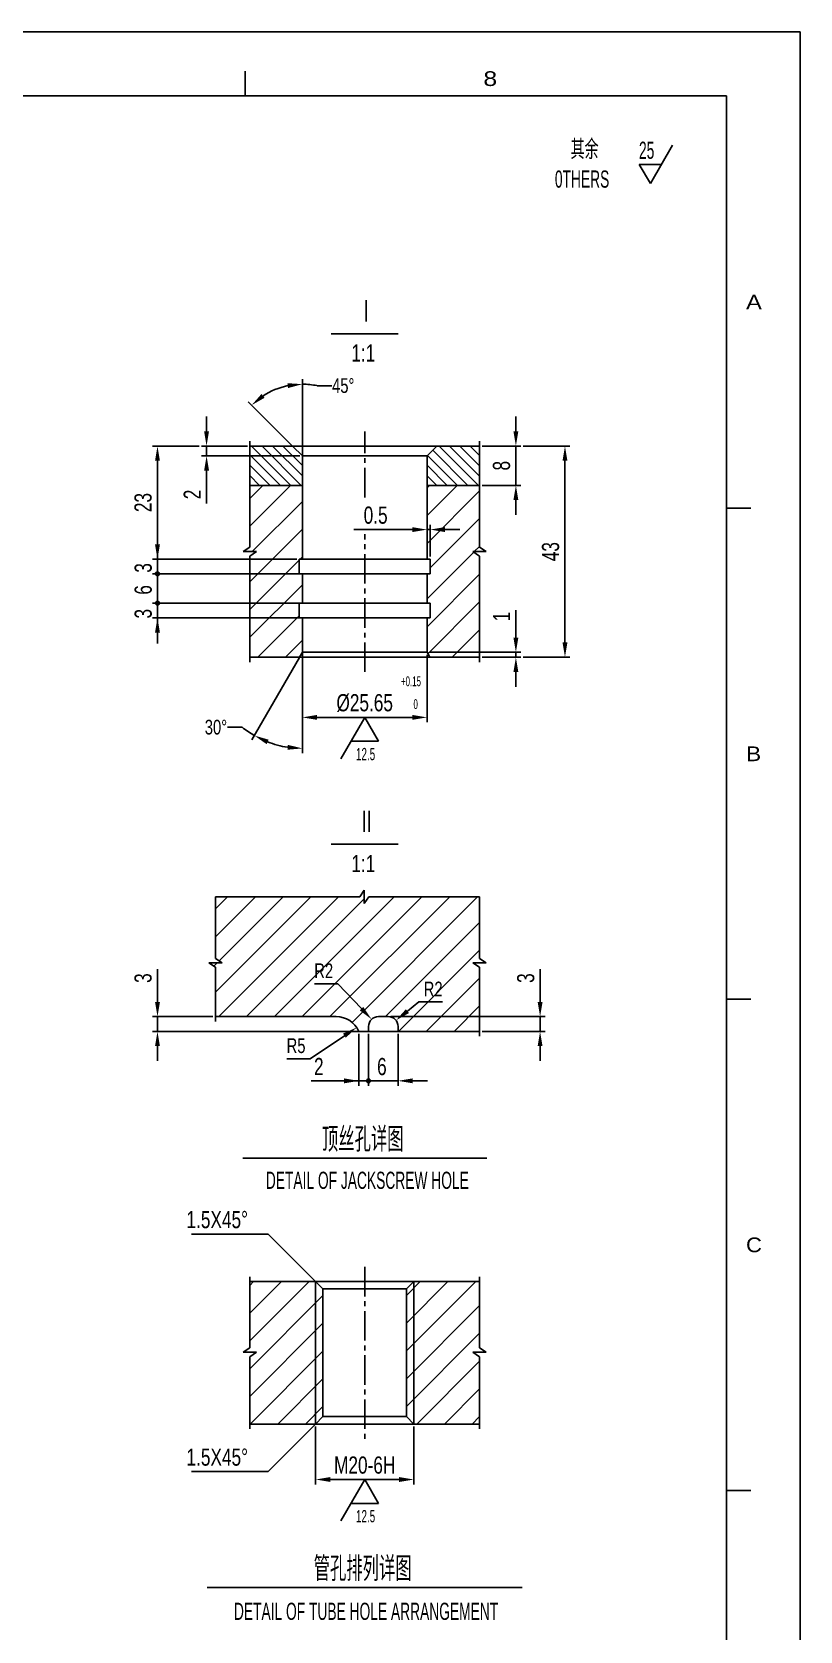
# Model space of a CAD drawing. Extents: x 0 to 840, y 0 to 594.
# Drawn here: x 683.5 to 840, y 268.4 to 594 of the extents above; entities that cross this region are included whole.
import ezdxf
from ezdxf.enums import TextEntityAlignment as Align

# ---------------------------------------------------------------- set-up
doc = ezdxf.new("R2010")
doc.units = 0
doc.header["$LTSCALE"] = 8
doc.linetypes.add('CENTER2', pattern=[1.125, 0.75, -0.125, 0.125, -0.125])
doc.layers.get('0').update_dxf_attribs({"color": 2, "linetype": 'CONTINUOUS'})
doc.layers.get('DEFPOINTS').update_dxf_attribs({"linetype": 'CONTINUOUS'})
for name, color, linetype in [('3', 3, 'CENTER2'), ('OT', 1, 'CONTINUOUS'), ('TEXT', 7, 'CONTINUOUS'), ('X4600A1$0$BORDER', 7, 'CONTINUOUS')]:
    doc.layers.add(name, color=color, linetype=linetype)
doc.styles.get("Standard").update_dxf_attribs({"font": 'JDECSTD', "width": 0.75, "bigfont": 'HZDX'})
doc.styles.add('X4600A1$0$STANDARD', font='AUCAD', dxfattribs={"width": 0.8})
doc.dimstyles.new('STANDARD$0', dxfattribs={"dimscale": 0, "dimtxt": 3.5, "dimasz": 3, "dimexe": 1, "dimexo": 0.5, "dimgap": 1, "dimtad": 1, "dimdsep": 46, "dimtxsty": 'Standard', "dimcen": 0, "dimclrd": 7, "dimclre": 7, "dimclrt": 7, "dimadec": 0, "dimazin": 0, "dimtfac": 0.714286, "dimtmove": 0, "dimatfit": 3, "dimfxl": 0, "dimtolj": 1, "dimarcsym": 0})
doc.dimstyles.new('STANDARD$2', dxfattribs={"dimscale": 0, "dimtxt": 3, "dimasz": 3, "dimexe": 1, "dimexo": 0.0625, "dimgap": 0.09, "dimtad": 0, "dimtih": 1, "dimtoh": 1, "dimzin": 0, "dimdsep": 46, "dimtxsty": 'Standard', "dimcen": 0.09, "dimclrt": 7, "dimazin": 0, "dimtfac": 1, "dimtofl": 0, "dimtmove": 0, "dimatfit": 3, "dimfxl": 0, "dimtolj": 1, "dimarcsym": 0})
doc.dimstyles.new('STANDARD$4', dxfattribs={"dimscale": 0, "dimtxt": 3, "dimasz": 3, "dimexe": 1, "dimexo": 0.5, "dimgap": 1, "dimtad": 1, "dimtoh": 1, "dimdsep": 46, "dimtxsty": 'Standard', "dimcen": 0, "dimclrd": 7, "dimclre": 7, "dimclrt": 7, "dimadec": 0, "dimazin": 0, "dimtfac": 0.714286, "dimtofl": 0, "dimtmove": 1, "dimatfit": 0, "dimfxl": 0, "dimtolj": 1, "dimarcsym": 0})

# ---------------------------------------------------------------- blocks, each defined once
blk = doc.blocks.new('*D40')
at = {"layer": 'DEFPOINTS', "color": 0}
for p in [(709.11, 393.47), (720.92, 393.47), (752.12, 390.47)]:
    blk.add_point(p, dxfattribs=at)
at = {"layer": 'TEXT', "color": 7, "lineweight": -2}
for p, q in [((709.11, 396.47), (709.11, 403.17)), ((720.42, 393.47), (708.11, 393.47)), ((709.11, 390.47), (709.11, 393.47)), ((751.62, 390.47), (708.11, 390.47)), ((709.11, 387.47), (709.11, 384.47))]:
    blk.add_line(p, q, dxfattribs=at)
at = {"layer": 'TEXT', "color": 7}
for points in [[(708.61, 396.47), (709.61, 396.47), (709.11, 393.47)], [(708.61, 387.47), (709.61, 387.47), (709.11, 390.47)]]:
    blk.add_solid(points, dxfattribs=at)
at = {"layer": 'TEXT', "color": 7, "insert": (706.19, 401.32), "char_height": 3.5, "attachment_point": 5, "rotation": 90}
blk.add_mtext('\\A1;3', dxfattribs=at)
blk = doc.blocks.new('*D41')
at = {"layer": 'DEFPOINTS', "color": 0}
for p in [(756.12, 393.47), (787.05, 393.47), (774.73, 390.47)]:
    blk.add_point(p, dxfattribs=at)
at = {"layer": 'TEXT', "color": 7, "lineweight": -2}
for p, q in [((787.05, 396.47), (787.05, 403.17)), ((756.62, 393.47), (788.05, 393.47)), ((787.05, 390.47), (787.05, 393.47)), ((775.23, 390.47), (788.05, 390.47)), ((787.05, 387.47), (787.05, 384.47))]:
    blk.add_line(p, q, dxfattribs=at)
at = {"layer": 'TEXT', "color": 7}
for points in [[(786.55, 396.47), (787.55, 396.47), (787.05, 393.47)], [(786.55, 387.47), (787.55, 387.47), (787.05, 390.47)]]:
    blk.add_solid(points, dxfattribs=at)
at = {"layer": 'TEXT', "color": 7, "insert": (784.14, 401.32), "char_height": 3.5, "attachment_point": 5, "rotation": 90}
blk.add_mtext('\\A1;3', dxfattribs=at)
blk = doc.blocks.new('*D46')
at = {"layer": 'DEFPOINTS', "color": 0}
for p in [(756.12, 391.47), (757.68, 392.72)]:
    blk.add_point(p, dxfattribs=at)
at = {"layer": 'TEXT', "color": 7, "lineweight": -2}
for p, q in [((762.37, 396.46), (760.03, 394.59)), ((767.15, 396.46), (762.37, 396.46))]:
    blk.add_line(p, q, dxfattribs=at)
at = {"layer": 'TEXT', "color": 7}
blk.add_solid([(759.71, 394.98), (760.34, 394.2), (757.68, 392.72)], dxfattribs=at)
at = {"layer": 'TEXT', "color": 7, "insert": (765.26, 399.1), "char_height": 3, "attachment_point": 5}
blk.add_mtext('\\A1;R2', dxfattribs=at)
blk = doc.blocks.new('*D47')
at = {"layer": 'DEFPOINTS', "color": 0}
for p in [(752.74, 392.92), (754.12, 391.47)]:
    blk.add_point(p, dxfattribs=at)
at = {"layer": 'TEXT', "color": 7, "lineweight": -2}
for p, q in [((741.08, 400.17), (745.86, 400.17)), ((745.86, 400.17), (750.67, 395.1))]:
    blk.add_line(p, q, dxfattribs=at)
at = {"layer": 'TEXT', "color": 7}
blk.add_solid([(751.03, 395.44), (750.31, 394.75), (752.74, 392.92)], dxfattribs=at)
at = {"layer": 'TEXT', "color": 7, "insert": (742.97, 402.81), "char_height": 3, "attachment_point": 5}
blk.add_mtext('\\A1;R2', dxfattribs=at)
blk = doc.blocks.new('*D36')
at = {"layer": 'DEFPOINTS', "color": 0}
for p in [(749.68, 391.27), (745.53, 388.47)]:
    blk.add_point(p, dxfattribs=at)
at = {"layer": 'TEXT', "color": 7, "lineweight": -2}
for p, q in [((740.23, 384.89), (747.19, 389.59)), ((735.45, 384.89), (740.23, 384.89))]:
    blk.add_line(p, q, dxfattribs=at)
at = {"layer": 'TEXT', "color": 7}
blk.add_solid([(746.91, 390.01), (747.47, 389.18), (749.68, 391.27)], dxfattribs=at)
at = {"layer": 'TEXT', "color": 7, "insert": (737.34, 387.54), "char_height": 3, "attachment_point": 5}
blk.add_mtext('\\A1;R5', dxfattribs=at)
blk = doc.blocks.new('*D37')
at = {"layer": 'DEFPOINTS', "color": 0}
for p in [(718.11, 509.67), (709.11, 486.67), (737.97, 486.67)]:
    blk.add_point(p, dxfattribs=at)
at = {"layer": 'TEXT', "color": 7, "lineweight": -2}
for p, q in [((717.61, 509.67), (708.11, 509.67)), ((709.11, 506.67), (709.11, 489.67)), ((737.47, 486.67), (708.11, 486.67))]:
    blk.add_line(p, q, dxfattribs=at)
at = {"layer": 'TEXT', "color": 7}
for points in [[(708.61, 506.67), (709.61, 506.67), (709.11, 509.67)], [(708.61, 489.67), (709.61, 489.67), (709.11, 486.67)]]:
    blk.add_solid(points, dxfattribs=at)
at = {"layer": 'TEXT', "color": 7, "insert": (706.19, 498.17), "char_height": 3.5, "attachment_point": 5, "rotation": 90}
blk.add_mtext('\\A1;23', dxfattribs=at)
blk = doc.blocks.new('*D42')
at = {"layer": 'DEFPOINTS', "color": 0}
for p in [(764.02, 492.66), (764.02, 486.67), (764.67, 486.67)]:
    blk.add_point(p, dxfattribs=at)
at = {"layer": 'TEXT', "color": 7, "lineweight": -2}
for p, q in [((761.02, 492.66), (749.08, 492.66)), ((764.02, 487.17), (764.02, 493.66)), ((764.67, 492.66), (764.02, 492.66)), ((764.67, 487.17), (764.67, 493.66)), ((767.67, 492.66), (770.67, 492.66))]:
    blk.add_line(p, q, dxfattribs=at)
at = {"layer": 'TEXT', "color": 7}
for points in [[(761.02, 493.16), (761.02, 492.16), (764.02, 492.66)], [(767.67, 493.16), (767.67, 492.16), (764.67, 492.66)]]:
    blk.add_solid(points, dxfattribs=at)
at = {"layer": 'TEXT', "color": 7, "insert": (753.55, 495.58), "char_height": 3.5, "attachment_point": 5}
blk.add_mtext('\\A1;0.5', dxfattribs=at)
blk = doc.blocks.new('*D45')
at = {"layer": 'DEFPOINTS', "color": 0}
for p in [(783.12, 509.67), (783.12, 466.67), (792.12, 466.67)]:
    blk.add_point(p, dxfattribs=at)
at = {"layer": 'TEXT', "color": 7, "lineweight": -2}
for p, q in [((783.62, 509.67), (793.12, 509.67)), ((792.12, 506.67), (792.12, 469.67)), ((783.62, 466.67), (793.12, 466.67))]:
    blk.add_line(p, q, dxfattribs=at)
at = {"layer": 'TEXT', "color": 7}
for points in [[(791.62, 506.67), (792.62, 506.67), (792.12, 509.67)], [(791.62, 469.67), (792.62, 469.67), (792.12, 466.67)]]:
    blk.add_solid(points, dxfattribs=at)
at = {"layer": 'TEXT', "color": 7, "insert": (789.2, 488.17), "char_height": 3.5, "attachment_point": 5, "rotation": 90}
blk.add_mtext('\\A1;43', dxfattribs=at)
blk = doc.blocks.new('*D38')
at = {"layer": 'DEFPOINTS', "color": 0}
for p in [(738.62, 474.67), (738.05, 466.67), (738.62, 467.67), (738.62, 467.67), (735.22, 448.39)]:
    blk.add_point(p, dxfattribs=at)
at = {"layer": 'TEXT', "color": 0}
for p, q in [((738.02, 466.62), (728.34, 449.85)), ((738.62, 467.61), (738.62, 447.1)), ((726.36, 452.41), (723.36, 452.41))]:
    blk.add_line(p, q, dxfattribs=at)
for start, end in [(231.2099, 240), (248.7901, 261.2099)]:
    blk.add_arc((738.62, 467.67), 19.57, start, end, dxfattribs=at)
for points in [[(731.33, 448.97), (731.76, 449.87), (728.84, 450.72)], [(735.67, 448.82), (735.59, 447.83), (738.62, 448.1)]]:
    blk.add_solid(points, dxfattribs=at)
at = {"layer": 'TEXT', "color": 7, "insert": (721.02, 452.41), "char_height": 3, "attachment_point": 5}
blk.add_mtext('\\A1;30%%D', dxfattribs=at)
blk = doc.blocks.new('*D44')
at = {"layer": 'DEFPOINTS', "color": 0}
for p in [(764.02, 467.67), (774.73, 466.67), (782.12, 467.67)]:
    blk.add_point(p, dxfattribs=at)
at = {"layer": 'TEXT', "color": 7, "lineweight": -2}
for p, q in [((782.12, 470.67), (782.12, 476.26)), ((764.52, 467.67), (783.12, 467.67)), ((775.23, 466.67), (783.12, 466.67)), ((782.12, 466.67), (782.12, 467.67)), ((782.12, 463.67), (782.12, 460.67))]:
    blk.add_line(p, q, dxfattribs=at)
at = {"layer": 'TEXT', "color": 7}
for points in [[(781.62, 470.67), (782.62, 470.67), (782.12, 467.67)], [(781.62, 463.67), (782.62, 463.67), (782.12, 466.67)]]:
    blk.add_solid(points, dxfattribs=at)
at = {"layer": 'TEXT', "color": 7, "insert": (779.2, 474.97), "char_height": 3.5, "attachment_point": 5, "rotation": 90}
blk.add_mtext('\\A1;1', dxfattribs=at)
blk = doc.blocks.new('*D39')
at = {"layer": 'DEFPOINTS', "color": 0}
for p in [(738.62, 466.67), (764.02, 467.67), (764.02, 454.42)]:
    blk.add_point(p, dxfattribs=at)
at = {"layer": 'TEXT', "color": 7, "lineweight": -2}
for p, q in [((738.62, 466.17), (738.62, 453.42)), ((764.02, 467.17), (764.02, 453.42)), ((741.62, 454.42), (761.02, 454.42))]:
    blk.add_line(p, q, dxfattribs=at)
at = {"layer": 'TEXT', "color": 7}
for points in [[(741.62, 454.92), (741.62, 453.92), (738.62, 454.42)], [(761.02, 454.92), (761.02, 453.92), (764.02, 454.42)]]:
    blk.add_solid(points, dxfattribs=at)
at = {"layer": 'TEXT', "color": 7, "insert": (751.32, 457.34), "char_height": 3.5, "attachment_point": 5}
blk.add_mtext('\\A1;%%C25.65', dxfattribs=at)
blk = doc.blocks.new('*D43')
at = {"layer": 'DEFPOINTS', "color": 0}
for p in [(774.73, 509.67), (774.73, 501.67), (782.12, 501.67)]:
    blk.add_point(p, dxfattribs=at)
at = {"layer": 'TEXT', "color": 7, "lineweight": -2}
for p, q in [((782.12, 512.67), (782.12, 515.67)), ((775.23, 509.67), (783.12, 509.67)), ((782.12, 509.67), (782.12, 501.67)), ((775.23, 501.67), (783.12, 501.67)), ((782.12, 498.67), (782.12, 495.67))]:
    blk.add_line(p, q, dxfattribs=at)
at = {"layer": 'TEXT', "color": 7}
for points in [[(781.62, 512.67), (782.62, 512.67), (782.12, 509.67)], [(781.62, 498.67), (782.62, 498.67), (782.12, 501.67)]]:
    blk.add_solid(points, dxfattribs=at)
at = {"layer": 'TEXT', "color": 7, "insert": (779.2, 505.67), "char_height": 3.5, "attachment_point": 5, "rotation": 90}
blk.add_mtext('\\A1;8', dxfattribs=at)
blk = doc.blocks.new('*D52')
at = {"layer": 'DEFPOINTS', "color": 0}
for p in [(741.32, 310.51), (761.32, 310.51), (761.32, 299.21)]:
    blk.add_point(p, dxfattribs=at)
at = {"layer": 'OT', "color": 7, "lineweight": -2}
for p, q in [((741.32, 310.01), (741.32, 298.21)), ((761.32, 310.01), (761.32, 298.21)), ((744.32, 299.21), (758.32, 299.21))]:
    blk.add_line(p, q, dxfattribs=at)
at = {"layer": 'OT', "color": 7}
for points in [[(744.32, 299.71), (744.32, 298.71), (741.32, 299.21)], [(758.32, 299.71), (758.32, 298.71), (761.32, 299.21)]]:
    blk.add_solid(points, dxfattribs=at)
at = {"layer": 'OT', "color": 7, "insert": (751.32, 302.13), "char_height": 3.5, "attachment_point": 5}
blk.add_mtext('\\A1;M20-6H', dxfattribs=at)
blk = doc.blocks.new('*D53')
at = {"layer": 'DEFPOINTS', "color": 0}
for p in [(727.92, 509.67), (719.11, 507.67), (738.62, 507.67)]:
    blk.add_point(p, dxfattribs=at)
at = {"layer": 'TEXT', "color": 7, "lineweight": -2}
for p, q in [((719.11, 512.67), (719.11, 515.67)), ((727.42, 509.67), (718.11, 509.67)), ((719.11, 509.67), (719.11, 507.67)), ((738.12, 507.67), (718.11, 507.67)), ((719.11, 504.67), (719.11, 497.98))]:
    blk.add_line(p, q, dxfattribs=at)
at = {"layer": 'TEXT', "color": 7}
for points in [[(718.61, 512.67), (719.61, 512.67), (719.11, 509.67)], [(718.61, 504.67), (719.61, 504.67), (719.11, 507.67)]]:
    blk.add_solid(points, dxfattribs=at)
at = {"layer": 'TEXT', "color": 7, "insert": (716.19, 499.82), "char_height": 3.5, "attachment_point": 5, "rotation": 90}
blk.add_mtext('\\A1;2', dxfattribs=at)
blk = doc.blocks.new('*D54')
at = {"layer": 'DEFPOINTS', "color": 0}
for p in [(731.32, 520.32), (736.62, 509.67), (738.62, 507.67), (738.62, 507.67), (738.62, 486.67)]:
    blk.add_point(p, dxfattribs=at)
at = {"layer": 'TEXT', "color": 0}
for p, q in [((738.62, 507.73), (738.62, 523.28)), ((741.61, 521.97), (744.61, 521.97)), ((736.58, 509.71), (727.58, 518.71))]:
    blk.add_line(p, q, dxfattribs=at)
for start, end in [(101.7838, 123.2162), (78.2162, 90)]:
    blk.add_arc((738.62, 507.67), 14.61, start, end, dxfattribs=at)
for points in [[(735.59, 522.47), (735.69, 521.48), (738.62, 522.28)], [(730.93, 519.51), (730.3, 520.28), (728.29, 518)]]:
    blk.add_solid(points, dxfattribs=at)
at = {"layer": 'TEXT', "color": 7, "insert": (746.95, 521.97), "char_height": 3, "attachment_point": 5}
blk.add_mtext('\\A1;45%%D', dxfattribs=at)

msp = doc.modelspace()

# ---------------------------------------------------------------- hatches: boundary and pattern name
at = {"layer": 'TEXT'}
h = msp.add_hatch(dxfattribs=at)
h.set_pattern_fill('_USER', color=256, scale=1.5, angle=135, style=0, pattern_type=0)
h.set_pattern_definition([(135, (-1099.3965, 6.0222), (-1.0606602, -1.0606602), [])])
h.paths.add_polyline_path([(738.624, 501.669), (738.624, 507.669), (736.624, 509.669), (727.919, 509.669), (727.919, 501.669)])
h.paths.add_polyline_path([(774.729, 501.669), (774.729, 509.669), (766.024, 509.669), (764.024, 507.669), (764.024, 501.669)])
h = msp.add_hatch(dxfattribs=at)
h.set_pattern_fill('_USER', color=256, scale=4, angle=45, style=0, pattern_type=0)
h.set_pattern_definition([(45, (-695.3185, -2.1646), (-2.828427, 2.828427), [])])
h.paths.add_polyline_path([(727.919, 489.069), (726.569, 488.169), (729.269, 488.169), (727.919, 487.269), (727.919, 483.669), (737.974, 483.669), (737.974, 486.669), (738.624, 486.669), (738.624, 501.669), (727.919, 501.669)])
h.paths.add_polyline_path([(727.919, 483.669), (727.919, 477.669), (737.974, 477.669), (738.624, 477.669), (738.624, 483.669), (737.974, 483.669)])
h.paths.add_polyline_path([(737.974, 474.669), (737.974, 477.669), (727.919, 477.669), (727.919, 474.669)])
h.paths.add_polyline_path([(738.624, 474.669), (737.974, 474.669), (727.919, 474.669), (727.919, 466.669), (738.047, 466.669), (738.624, 467.669)])
h.paths.add_polyline_path([(774.729, 466.669), (774.729, 487.269), (773.379, 488.169), (776.079, 488.169), (774.729, 489.069), (774.729, 501.669), (764.024, 501.669), (764.024, 486.669), (764.674, 486.669), (764.674, 483.669), (764.024, 483.669), (764.024, 477.669), (764.674, 477.669), (764.674, 474.669), (764.024, 474.669), (764.024, 467.669), (764.601, 466.669)])
h = msp.add_hatch(dxfattribs=at)
h.set_pattern_fill('_USER', color=256, scale=4, angle=45, style=0, pattern_type=0)
h.set_pattern_definition([(45, (-695.3185, 17.401), (-2.828427, 2.828427), [])])
h.paths.add_polyline_path([(720.923, 417.873), (720.923, 405.323), (722.273, 404.423), (719.573, 404.423), (720.923, 403.523), (720.923, 393.472), (745.533, 393.472, -0.2982166), (750.115, 390.472), (752.115, 390.472), (752.115, 391.472, -0.4142136), (754.115, 393.472), (756.115, 393.472, -0.4142136), (758.115, 391.472), (758.115, 390.472), (774.729, 390.472), (774.729, 403.523), (773.379, 404.423), (776.079, 404.423), (774.729, 405.323), (774.729, 417.873), (752.137, 417.873), (751.237, 416.523), (751.237, 419.223), (750.337, 417.873)])
h.paths.add_polyline_path([(762.621, 401.492), (767.895, 401.492), (767.895, 396.708), (762.621, 396.708)], flags=24)
h.paths.add_polyline_path([(740.331, 405.204), (745.605, 405.204), (745.605, 400.42), (740.331, 400.42)], flags=24)
h = msp.add_hatch(dxfattribs=at)
h.set_pattern_fill('_USER', color=256, scale=4, angle=45, style=0, pattern_type=0)
h.set_pattern_definition([(45, (-695.3185, 120.4197), (-2.828427, 2.828427), [])])
h.paths.add_polyline_path([(741.324, 339.498), (741.309, 339.513), (727.919, 339.513), (727.919, 326.018), (726.569, 325.118), (729.269, 325.118), (727.919, 324.218), (727.919, 310.513), (741.324, 310.513)])
h.paths.add_polyline_path([(742.824, 338.013), (741.324, 339.513), (741.324, 310.513), (742.824, 312.013)])
h.paths.add_polyline_path([(761.324, 339.513), (759.824, 338.013), (759.824, 312.013), (761.324, 310.513)])
h.paths.add_polyline_path([(761.324, 310.513), (774.729, 310.513), (774.729, 324.218), (773.379, 325.118), (776.079, 325.118), (774.729, 326.018), (774.729, 339.513), (761.324, 339.513)])

# ---------------------------------------------------------------- linework, layer by layer
for p, q in [((0, 594), (840, 594)), ((840, 594), (840, 0))]:
    msp.add_line(p, q)
at = {"layer": '3'}
for p, q in [((751.324, 499.228), (751.324, 512.669)), ((751.324, 463.669), (751.324, 491.758)), ((751.324, 342.513), (751.324, 307.513))]:
    msp.add_line(p, q, dxfattribs=at)
at = {"layer": 'OT'}
for p, q in [((29, 581), (825, 581)), ((825, 581), (825, 15)), ((744.475, 532.523), (758.173, 532.523)), ((727.919, 509.669), (774.729, 509.669)), ((738.624, 507.669), (736.624, 509.669)), ((764.024, 507.669), (766.024, 509.669)), ((738.624, 486.669), (738.624, 507.669)), ((738.624, 507.669), (764.024, 507.669)), ((764.024, 486.669), (764.024, 507.669)), ((727.919, 501.669), (738.624, 501.669)), ((764.024, 501.669), (774.729, 501.669)), ((737.974, 483.669), (737.974, 486.669)), ((764.674, 486.669), (737.974, 486.669)), ((764.674, 483.669), (764.674, 486.669)), ((764.674, 483.669), (737.974, 483.669)), ((738.624, 477.669), (738.624, 483.669)), ((764.024, 477.669), (764.024, 483.669)), ((737.974, 474.669), (737.974, 477.669)), ((764.674, 477.669), (737.974, 477.669)), ((764.674, 474.669), (764.674, 477.669)), ((764.674, 474.669), (737.974, 474.669)), ((738.624, 467.669), (738.624, 474.669)), ((764.024, 467.669), (764.024, 474.669)), ((727.919, 466.669), (774.729, 466.669)), ((738.624, 467.669), (738.047, 466.669)), ((738.624, 467.669), (764.024, 467.669)), ((764.024, 467.669), (764.601, 466.669)), ((744.475, 428.573), (758.173, 428.573)), ((720.923, 393.472), (745.533, 393.472)), ((752.115, 390.472), (752.115, 391.472)), ((756.115, 393.472), (754.115, 393.472)), ((758.115, 390.472), (758.115, 391.472)), ((750.115, 390.472), (774.729, 390.472)), ((726.474, 364.634), (776.174, 364.634)), ((727.919, 339.513), (774.729, 339.513)), ((742.824, 338.013), (741.324, 339.513)), ((759.824, 338.013), (761.324, 339.513)), ((742.824, 338.013), (759.824, 338.013)), ((742.824, 338.013), (742.824, 312.013)), ((759.824, 338.013), (759.824, 312.013)), ((727.919, 310.513), (774.729, 310.513)), ((742.824, 312.013), (741.324, 310.513)), ((742.824, 312.013), (759.824, 312.013)), ((759.824, 312.013), (761.324, 310.513)), ((719.24, 277.199), (783.407, 277.199))]:
    msp.add_line(p, q, dxfattribs=at)
for centre, radius, start, end in [((745.533, 388.472), 5, 23.57818, 90), ((754.115, 391.472), 2, 90, 180), ((756.115, 391.472), 2, 0, 90)]:
    msp.add_arc(centre, radius, start, end, dxfattribs=at)
at = {"layer": 'TEXT'}
for p, q in [((809.511, 563.132), (814.011, 570.926)), ((809.511, 563.132), (807.261, 567.029)), ((807.261, 567.029), (811.761, 567.029)), ((727.919, 510.669), (727.919, 489.069)), ((774.729, 510.669), (774.729, 489.069)), ((726.569, 488.169), (727.919, 489.069)), ((776.079, 488.169), (774.729, 489.069)), ((726.569, 488.169), (729.269, 488.169)), ((727.919, 487.269), (729.269, 488.169)), ((727.919, 487.269), (727.919, 465.669)), ((776.079, 488.169), (773.379, 488.169)), ((774.729, 487.269), (773.379, 488.169)), ((774.729, 487.269), (774.729, 465.669)), ((751.324, 454.422), (746.46, 445.998)), ((754.138, 449.549), (751.324, 454.422)), ((748.51, 449.549), (754.138, 449.549)), ((720.923, 417.873), (720.923, 405.323)), ((720.923, 417.873), (750.337, 417.873)), ((751.237, 419.223), (750.337, 417.873)), ((751.237, 419.223), (751.237, 416.523)), ((752.137, 417.873), (751.237, 416.523)), ((752.137, 417.873), (774.729, 417.873)), ((774.729, 417.873), (774.729, 405.323)), ((722.273, 404.423), (719.573, 404.423)), ((720.923, 403.523), (719.573, 404.423)), ((722.273, 404.423), (720.923, 405.323)), ((776.079, 404.423), (773.379, 404.423)), ((774.729, 403.523), (773.379, 404.423)), ((776.079, 404.423), (774.729, 405.323)), ((720.923, 403.523), (720.923, 392.472)), ((774.729, 403.523), (774.729, 389.472)), ((716.039, 349.192), (731.63, 349.192)), ((731.63, 349.192), (741.309, 339.513)), ((727.919, 340.513), (727.919, 326.018)), ((741.324, 339.513), (741.324, 310.513)), ((761.324, 339.513), (761.324, 310.513)), ((774.729, 340.513), (774.729, 326.018)), ((726.569, 325.118), (727.919, 326.018)), ((776.079, 325.118), (774.729, 326.018)), ((726.569, 325.118), (729.269, 325.118)), ((727.919, 324.218), (729.269, 325.118)), ((727.919, 324.218), (727.919, 309.513)), ((774.729, 324.218), (773.379, 325.118)), ((776.079, 325.118), (773.379, 325.118)), ((774.729, 324.218), (774.729, 309.513)), ((741.324, 310.513), (731.63, 300.818)), ((716.039, 300.818), (731.63, 300.818)), ((751.324, 299.211), (746.46, 290.786)), ((754.138, 294.337), (751.324, 299.211)), ((748.51, 294.337), (754.138, 294.337))]:
    msp.add_line(p, q, dxfattribs=at)
at = {"layer": 'TEXT', "color": 7}
for p, q in [((709.109, 486.669), (709.109, 489.669)), ((709.109, 486.669), (709.109, 469.491)), ((737.974, 483.669), (708.109, 483.669)), ((737.974, 477.669), (708.109, 477.669)), ((737.974, 474.669), (708.109, 474.669)), ((750.115, 389.972), (750.115, 379.398)), ((752.115, 389.972), (752.115, 379.398)), ((758.115, 389.972), (758.115, 379.398)), ((758.115, 380.398), (740.422, 380.398)), ((749.115, 380.398), (746.115, 380.398)), ((761.115, 380.398), (764.115, 380.398))]:
    msp.add_line(p, q, dxfattribs=at)
at = {"layer": 'TEXT'}
for centre, radius in [((709.109, 483.669), 0.4), ((709.109, 483.669), 0.2), ((709.109, 477.669), 0.4), ((709.109, 477.669), 0.2), ((752.115, 380.398), 0.4), ((752.115, 380.398), 0.2)]:
    msp.add_circle(centre, radius, dxfattribs=at)
at = {"layer": 'TEXT', "color": 7}
for points in [[(708.609, 489.669), (709.609, 489.669), (709.109, 486.669)], [(708.609, 471.669), (709.609, 471.669), (709.109, 474.669)], [(747.115, 380.898), (747.115, 379.898), (750.115, 380.398)], [(761.115, 380.898), (761.115, 379.898), (758.115, 380.398)]]:
    msp.add_solid(points, dxfattribs=at)
at = {"layer": 'X4600A1$0$BORDER', "color": 3}
for p, q in [((727, 581), (727, 586)), ((830, 497), (825, 497)), ((830, 397), (825, 397)), ((830, 297), (825, 297))]:
    msp.add_line(p, q, dxfattribs=at)

# ---------------------------------------------------------------- texts
at = {"color": 7}
for s, height, width, p in [('其余', 4, 0.75, (793.274, 568.099)), ('25', 3.5, 0.6, (807.196, 568.163)), ('0THERS', 3.5, 0.6, (790.065, 562.293)), ('顶丝孔详图', 5, 0.7, (742.615, 365.956)), ('1.5X45%%D', 3.5, 0.75, (715.022, 350.398)), ('1.5X45%%D', 3.5, 0.75, (715.022, 302.024)), ('管孔排列详图', 5, 0.7, (740.929, 278.522))]:
    msp.add_text(s, height=height, dxfattribs=dict(at, width=width)).set_placement(p)
at = {"color": 7, "width": 0.6}
for s, p in [('+0.15', (760.749, 461.771)), ('0', (761.705, 457.121))]:
    msp.add_text(s, height=2, dxfattribs=at).set_placement(p, align=Align.MIDDLE)
for s, p in [('DETAIL OF JACKSCREW HOLE', (751.856, 358.395)), ('DETAIL OF TUBE HOLE ARRANGEMENT', (751.6, 270.616))]:
    msp.add_text(s, height=3.5, dxfattribs=at).set_placement(p, align=Align.CENTER)
at = {"layer": 'TEXT', "color": 7, "width": 0.75}
for s, height, p in [('Ⅰ', 5, (749.844, 534.516)), ('Ⅱ', 5, (749.934, 430.565)), ('2', 3.5, (740.998, 381.563)), ('6', 3.5, (753.845, 381.563))]:
    msp.add_text(s, height=height, dxfattribs=at).set_placement(p)
at = {"layer": 'TEXT', "color": 7}
for s, height, width, p in [('1:1', 3.5, 0.75, (751.038, 528.613)), ('12.5', 2.5, 0.6, (751.505, 446.946)), ('1:1', 3.5, 0.75, (751.038, 424.662))]:
    msp.add_text(s, height=height, dxfattribs=dict(at, width=width)).set_placement(p, align=Align.MIDDLE)
at = {"layer": 'TEXT', "color": 7, "width": 0.75}
for s, p in [('3', (707.943, 483.884)), ('6', (707.943, 479.399)), ('3', (707.943, 474.552))]:
    msp.add_text(s, height=3.5, rotation=90, dxfattribs=at).set_placement(p)
at = {"layer": 'TEXT', "width": 0.6}
msp.add_text('12.5', height=2.5, dxfattribs=at).set_placement((751.505, 291.735), align=Align.MIDDLE)
at = {"layer": 'X4600A1$0$BORDER', "color": 3, "style": 'X4600A1$0$STANDARD', "oblique": 0.00002}
for s, width, p, p2 in [('8', 1.16, (775.5, 583), (778.306, 583)), ('A', 1.235185, (829, 537.5), (832.227, 537.5)), ('B', 1.226923, (829, 445.5), (832.087, 445.5)), ('C', 1.235185, (829, 345.5), (832.227, 345.5))]:
    msp.add_text(s, height=3, dxfattribs=dict(at, width=width)).set_placement(p, p2, align=Align.FIT)

# ---------------------------------------------------------------- dimensions: what is measured, and where the dimension line sits
at = {"layer": 'OT'}
dim = msp.add_linear_dim(base=(761.324, 299.211), p1=(741.324, 310.513), p2=(761.324, 310.513), text='M20-6H', dimstyle='STANDARD$0', override={"dimscale": 1}, dxfattribs=at)
dim.commit()
dim.dimension.update_dxf_attribs({"geometry": '*D52', "text_midpoint": (751.324, 302.126)})
at = {"layer": 'TEXT'}
for base, line1, line2, text, picture, middle in [((731.318, 520.324), ((738.624, 486.669), (738.624, 507.669)), ((738.624, 507.669), (736.624, 509.669)), '45%%D', '*D54', (746.948, 521.974)), ((735.225, 448.393), ((738.624, 467.669), (738.624, 474.669)), ((738.624, 467.669), (738.047, 466.669)), '30%%D', '*D38', (721.022, 452.412))]:
    dim = msp.add_angular_dim_2l(base=base, line1=line1, line2=line2, text=text, dimstyle='STANDARD$2', override={"dimscale": 1, "dimdec": 0, "dimadec": 0}, dxfattribs=at)
    dim.commit()
    dim.dimension.update_dxf_attribs({"geometry": picture, "text_midpoint": middle})
dim = msp.add_linear_dim(base=(719.109, 507.669), p1=(727.919, 509.669), p2=(738.624, 507.669), angle=90, text='2', dimstyle='STANDARD$0', override={"dimscale": 1}, dxfattribs=at)
dim.commit()
dim.dimension.update_dxf_attribs({"geometry": '*D53', "text_midpoint": (716.193, 499.822)})
for base, p1, p2, picture, middle in [((782.12, 501.669), (774.729, 509.669), (774.729, 501.669), '*D43', (779.204, 505.669)), ((709.109, 486.669), (718.109, 509.669), (737.974, 486.669), '*D37', (706.193, 498.169)), ((792.12, 466.669), (783.12, 509.669), (783.12, 466.669), '*D45', (789.204, 488.169)), ((782.12, 467.669), (774.729, 466.669), (764.024, 467.669), '*D44', (779.204, 474.966)), ((709.109, 393.472), (752.115, 390.472), (720.923, 393.472), '*D40', (706.193, 401.319)), ((787.051, 393.472), (774.729, 390.472), (756.115, 393.472), '*D41', (784.136, 401.319))]:
    dim = msp.add_linear_dim(base=base, p1=p1, p2=p2, angle=90, dimstyle='STANDARD$0', override={"dimscale": 1}, dxfattribs=at)
    dim.commit()
    dim.dimension.update_dxf_attribs({"geometry": picture, "text_midpoint": middle})
for base, p1, p2, text, picture, middle in [((764.024, 492.661), (764.674, 486.669), (764.024, 486.669), '0.5', '*D42', (753.552, 495.576)), ((764.024, 454.422), (738.624, 466.669), (764.024, 467.669), '%%C25.65', '*D39', (751.324, 457.338))]:
    dim = msp.add_linear_dim(base=base, p1=p1, p2=p2, text=text, dimstyle='STANDARD$0', override={"dimscale": 1}, dxfattribs=at)
    dim.commit()
    dim.dimension.update_dxf_attribs({"geometry": picture, "text_midpoint": middle})
for center, mpoint, picture, middle in [((754.115, 391.472), (752.738, 392.922), '*D47', (745.855, 400.17)), ((745.533, 388.472), (749.677, 391.269), '*D36', (740.229, 384.893))]:
    dim = msp.add_radius_dim(center=center, mpoint=mpoint, dimstyle='STANDARD$4', override={"dimscale": 1}, dxfattribs=at)
    dim.commit()
    dim.dimension.update_dxf_attribs({"geometry": picture, "text_midpoint": middle, "dimtype": 164})
dim = msp.add_radius_dim(center=(756.115, 391.472), mpoint=(757.679, 392.719), dimstyle='STANDARD$4', override={"dimscale": 1}, dxfattribs=at)
dim.commit()
dim.dimension.update_dxf_attribs({"geometry": '*D46', "text_midpoint": (765.258, 399.1)})

doc.saveas('drawing.dxf')
